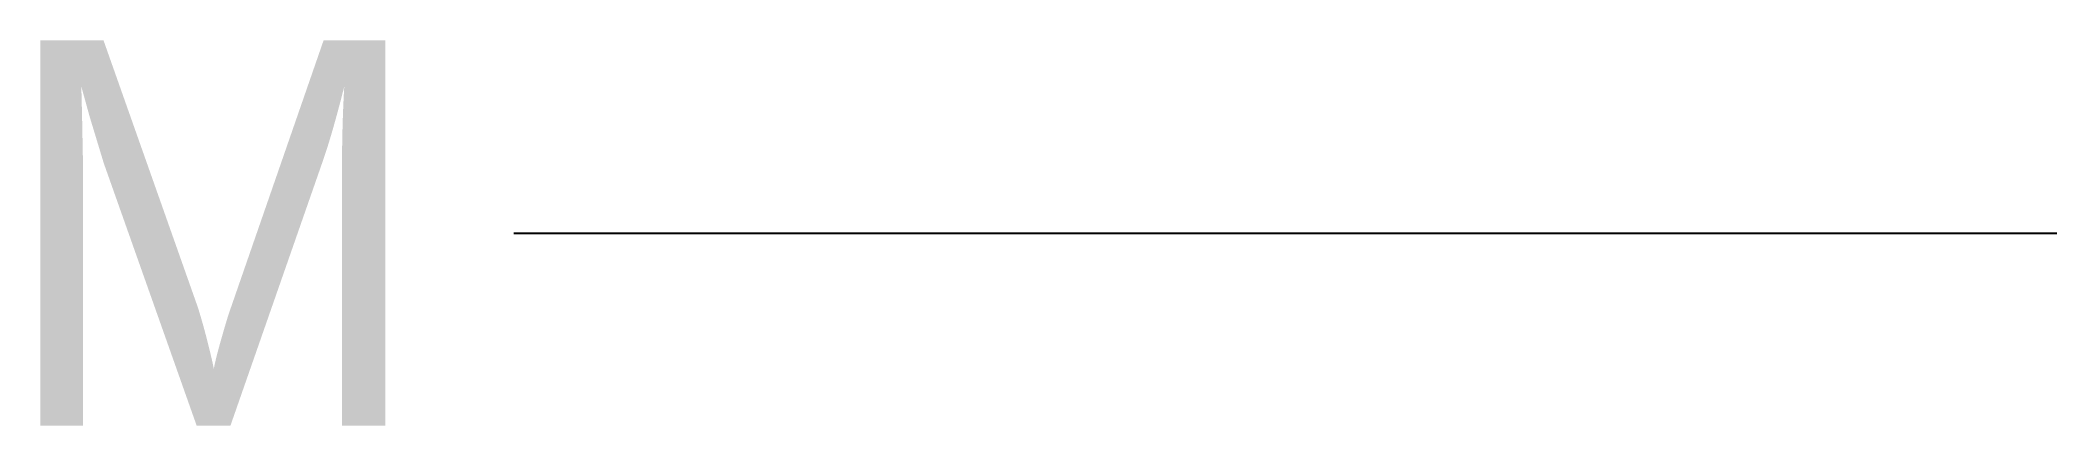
# Model space of a CAD drawing. Extents: x -13.1 to 0, y -1.2 to 1.2.
import ezdxf
from ezdxf.enums import TextEntityAlignment as Align

# ---------------------------------------------------------------- set-up
doc = ezdxf.new("R2010")
doc.units = 0
doc.linetypes.add('DASHED', pattern=[0])
doc.layers.get('0').update_dxf_attribs({"linetype": 'CONTINUOUS'})

msp = doc.modelspace()

# ---------------------------------------------------------------- linework, layer by layer
at = {"color": 0, "linetype": 'DASHED'}
msp.add_line((-10, 0), (0, 0), dxfattribs=at)

# ---------------------------------------------------------------- texts
at = {"color": 0}
msp.add_text('M', height=2.5, dxfattribs=at).set_placement((-11.951, 0), align=Align.MIDDLE)

doc.saveas('drawing.dxf')
